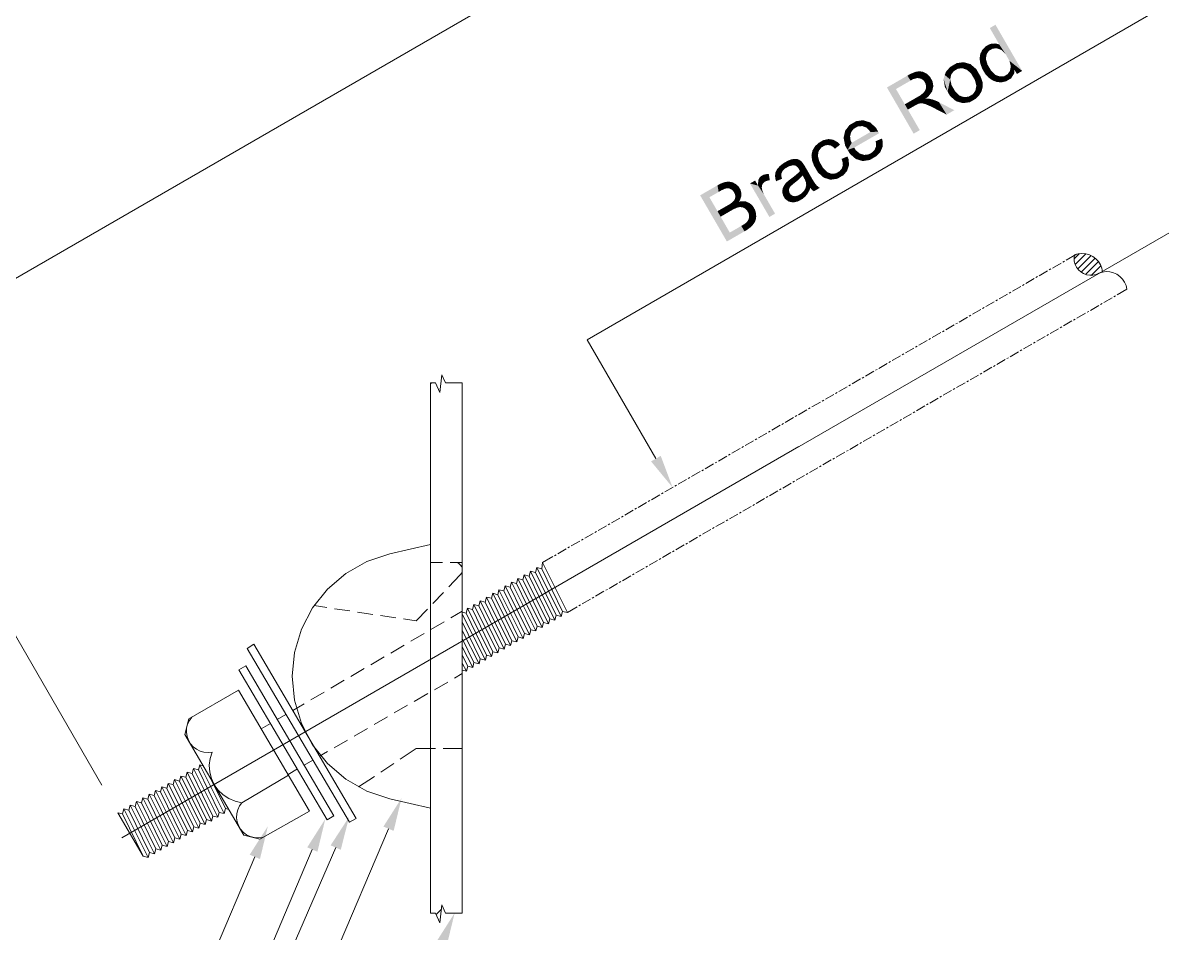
# Model space of a CAD drawing. Header units: millimetres. Extents: x 2 to 579, y 1 to 405.
# Drawn here: x 187.58 to 206.02, y 108.82 to 123.56 of the extents above; entities that cross this region are included whole.
import ezdxf

# ---------------------------------------------------------------- set-up
doc = ezdxf.new("R2010")
doc.units = ezdxf.units.MM
doc.linetypes.add('XKITLINE00', pattern=[0])
doc.layers.add('LinkedObject', color=7, linetype='Continuous', lineweight=0)

# ---------------------------------------------------------------- blocks, each defined once
blk = doc.blocks.new('*A4')
at = {"layer": 'LinkedObject'}
for color, points in [(7, [(203.323, 123.532), (203.386, 123.21), (203.231, 123.479)]), (7, [(203.323, 123.532), (203.488, 123.054), (203.386, 123.21)]), (7, [(203.488, 123.054), (203.323, 123.532), (203.755, 122.784)]), (7, [(203.218, 123.213), (203.278, 123.146), (203.194, 123.199)]), (7, [(203.268, 123.228), (203.278, 123.146), (203.218, 123.213)]), (7, [(203.293, 123.228), (203.278, 123.146), (203.268, 123.228)]), (7, [(203.293, 123.228), (203.346, 123.15), (203.278, 123.146)]), (7, [(203.318, 123.229), (203.346, 123.15), (203.293, 123.228)]), (7, [(203.365, 123.22), (203.346, 123.15), (203.318, 123.229)]), (7, [(203.386, 123.21), (203.346, 123.15), (203.365, 123.22)]), (7, [(203.346, 123.15), (203.386, 123.21), (203.383, 123.137)]), (7, [(203.383, 123.137), (203.386, 123.21), (203.419, 123.123)]), (7, [(203.386, 123.21), (203.488, 123.054), (203.419, 123.123)]), (7, [(203.077, 123.061), (203.174, 123.019), (203.066, 122.987)]), (7, [(203.18, 123.055), (203.077, 123.061), (203.094, 123.094)]), (7, [(203.174, 123.019), (203.077, 123.061), (203.18, 123.055)]), (7, [(203.11, 123.127), (203.216, 123.11), (203.094, 123.094)]), (7, [(203.094, 123.094), (203.216, 123.11), (203.18, 123.055)]), (7, [(203.161, 123.18), (203.216, 123.11), (203.11, 123.127)]), (7, [(203.194, 123.199), (203.216, 123.11), (203.161, 123.18)]), (7, [(203.194, 123.199), (203.278, 123.146), (203.247, 123.128)]), (7, [(203.216, 123.11), (203.194, 123.199), (203.247, 123.128)]), (7, [(203.488, 123.054), (203.755, 122.784), (203.52, 122.998)]), (7, [(202.638, 122.877), (202.502, 122.719), (202.588, 122.848)]), (7, [(202.648, 122.781), (202.502, 122.719), (202.638, 122.877)]), (7, [(202.588, 122.848), (202.502, 122.719), (202.52, 122.769)]), (7, [(202.806, 122.926), (202.638, 122.877), (202.694, 122.91)]), (7, [(202.863, 122.91), (202.638, 122.877), (202.806, 122.926)]), (7, [(202.788, 122.828), (202.638, 122.877), (202.863, 122.91)]), (7, [(202.638, 122.877), (202.716, 122.821), (202.682, 122.801)]), (7, [(202.716, 122.821), (202.638, 122.877), (202.788, 122.828)]), (7, [(202.648, 122.781), (202.638, 122.877), (202.682, 122.801)]), (7, [(202.788, 122.828), (202.863, 122.91), (202.825, 122.815)]), (7, [(202.863, 122.91), (202.863, 122.802), (202.825, 122.815)]), (7, [(203.013, 122.813), (202.863, 122.91), (202.919, 122.894)]), (7, [(203.05, 122.748), (202.863, 122.91), (203.013, 122.813)]), (7, [(202.93, 122.739), (202.863, 122.91), (203.05, 122.748)]), (7, [(202.863, 122.802), (202.863, 122.91), (202.93, 122.739)]), (7, [(203.066, 122.987), (203.174, 123.019), (203.071, 122.946)]), (7, [(203.071, 122.946), (203.174, 123.019), (203.167, 122.982)]), (7, [(203.167, 122.982), (203.129, 122.783), (203.071, 122.946)]), (7, [(203.071, 122.946), (203.129, 122.783), (203.077, 122.905)]), (7, [(203.077, 122.905), (203.129, 122.783), (203.106, 122.824)]), (7, [(203.192, 122.891), (203.129, 122.783), (203.167, 122.982)]), (7, [(203.129, 122.783), (203.192, 122.891), (203.224, 122.837)]), (7, [(203.254, 122.785), (203.129, 122.783), (203.224, 122.837)]), (7, [(203.52, 122.998), (203.755, 122.784), (203.549, 122.948)]), (7, [(203.549, 122.948), (203.755, 122.784), (203.571, 122.861)]), (7, [(203.571, 122.861), (203.63, 122.803), (203.564, 122.824)]), (7, [(203.571, 122.861), (203.755, 122.784), (203.63, 122.803)]), (7, [(201.949, 122.628), (201.566, 122.516), (201.897, 122.708)]), (7, [(202.06, 122.775), (201.897, 122.708), (202.029, 122.77)]), (7, [(202.061, 122.67), (201.897, 122.708), (202.06, 122.775)]), (7, [(202.029, 122.77), (201.897, 122.708), (201.947, 122.737)]), (7, [(201.897, 122.708), (201.99, 122.652), (201.949, 122.628)]), (7, [(201.99, 122.652), (201.897, 122.708), (202.061, 122.67)]), (7, [(202.092, 122.78), (202.09, 122.664), (202.06, 122.775)]), (7, [(202.06, 122.775), (202.09, 122.664), (202.061, 122.67)]), (7, [(202.09, 122.664), (202.092, 122.78), (202.119, 122.658)]), (7, [(202.185, 122.752), (202.092, 122.78), (202.154, 122.769)]), (7, [(202.119, 122.658), (202.092, 122.78), (202.185, 122.752)]), (7, [(202.185, 122.752), (202.164, 122.625), (202.119, 122.658)]), (7, [(202.215, 122.736), (202.164, 122.625), (202.185, 122.752)]), (7, [(202.263, 122.688), (202.164, 122.625), (202.215, 122.736)]), (7, [(202.281, 122.657), (202.164, 122.625), (202.263, 122.688)]), (7, [(202.164, 122.625), (202.281, 122.657), (202.179, 122.599)]), (7, [(202.281, 122.657), (202.189, 122.581), (202.179, 122.599)]), (7, [(202.189, 122.581), (202.281, 122.657), (202.199, 122.541)]), (7, [(202.199, 122.541), (202.281, 122.657), (202.307, 122.493)]), (7, [(202.317, 122.536), (202.281, 122.657), (202.304, 122.617)]), (7, [(202.307, 122.493), (202.281, 122.657), (202.317, 122.536)]), (7, [(202.502, 122.719), (202.548, 122.448), (202.482, 122.658)]), (7, [(202.482, 122.658), (202.548, 122.448), (202.504, 122.523)]), (7, [(202.605, 122.723), (202.502, 122.719), (202.648, 122.781)]), (7, [(202.502, 122.719), (202.605, 122.723), (202.598, 122.684)]), (7, [(202.59, 122.645), (202.548, 122.448), (202.502, 122.719)]), (7, [(202.59, 122.645), (202.502, 122.719), (202.598, 122.684)]), (7, [(202.93, 122.739), (203.05, 122.748), (202.959, 122.689)]), (7, [(203.05, 122.748), (202.99, 122.636), (202.959, 122.689)]), (7, [(202.99, 122.636), (203.05, 122.748), (203.013, 122.544)]), (7, [(203.013, 122.544), (203.05, 122.748), (203.114, 122.566)]), (7, [(203.113, 122.605), (203.05, 122.748), (203.081, 122.696)]), (7, [(203.114, 122.566), (203.05, 122.748), (203.113, 122.605)]), (7, [(203.129, 122.783), (203.254, 122.785), (203.153, 122.741)]), (7, [(203.153, 122.741), (203.254, 122.785), (203.211, 122.676)]), (7, [(203.211, 122.676), (203.254, 122.785), (203.244, 122.653)]), (7, [(203.244, 122.653), (203.254, 122.785), (203.32, 122.72)]), (7, [(203.32, 122.72), (203.348, 122.604), (203.244, 122.653)]), (7, [(203.244, 122.653), (203.348, 122.604), (203.278, 122.63)]), (7, [(203.357, 122.707), (203.348, 122.604), (203.32, 122.72)]), (7, [(203.348, 122.604), (203.357, 122.707), (203.386, 122.602)]), (7, [(203.386, 122.602), (203.357, 122.707), (203.394, 122.694)]), (7, [(203.394, 122.694), (203.526, 122.635), (203.386, 122.602)]), (7, [(203.461, 122.698), (203.526, 122.635), (203.394, 122.694)]), (7, [(203.526, 122.635), (203.461, 122.698), (203.491, 122.716)]), (7, [(203.521, 122.733), (203.526, 122.635), (203.491, 122.716)]), (7, [(203.521, 122.733), (203.63, 122.803), (203.526, 122.635)]), (7, [(203.558, 122.787), (203.63, 122.803), (203.521, 122.733)]), (7, [(203.526, 122.635), (203.63, 122.803), (203.576, 122.664)]), (7, [(203.63, 122.803), (203.558, 122.787), (203.564, 122.824)]), (7, [(203.576, 122.664), (203.63, 122.803), (203.628, 122.748)]), (7, [(203.63, 122.803), (203.755, 122.784), (203.67, 122.735)]), (7, [(201.712, 122.491), (201.566, 122.516), (201.949, 122.628)]), (7, [(201.855, 122.244), (201.998, 121.768), (201.566, 122.516)]), (7, [(201.566, 122.516), (201.712, 122.491), (201.855, 122.244)]), (7, [(202.166, 122.442), (202.307, 122.493), (202.151, 122.424)]), (7, [(202.297, 122.451), (202.151, 122.424), (202.307, 122.493)]), (7, [(202.181, 122.46), (202.307, 122.493), (202.166, 122.442)]), (7, [(202.307, 122.493), (202.181, 122.46), (202.197, 122.499)]), (7, [(202.198, 122.52), (202.307, 122.493), (202.197, 122.499)]), (7, [(202.199, 122.541), (202.307, 122.493), (202.198, 122.52)]), (7, [(202.612, 122.554), (202.548, 122.448), (202.59, 122.645)]), (7, [(202.548, 122.448), (202.612, 122.554), (202.642, 122.502)]), (7, [(202.672, 122.45), (202.548, 122.448), (202.642, 122.502)]), (7, [(203.005, 122.504), (203.097, 122.454), (202.997, 122.465)]), (7, [(203.114, 122.566), (203.005, 122.504), (203.013, 122.544)]), (7, [(203.116, 122.527), (203.005, 122.504), (203.114, 122.566)]), (7, [(203.097, 122.454), (203.005, 122.504), (203.116, 122.527)]), (7, [(203.386, 122.602), (203.526, 122.635), (203.423, 122.6)]), (7, [(203.423, 122.6), (203.526, 122.635), (203.493, 122.616)]), (7, [(202.02, 122.224), (201.855, 122.244), (202.068, 122.366)]), (7, [(202.02, 122.224), (202.068, 122.366), (202.039, 122.235)]), (7, [(202.039, 122.235), (202.068, 122.366), (202.067, 122.249)]), (7, [(202.067, 122.249), (202.068, 122.366), (202.077, 122.252)]), (7, [(202.118, 122.259), (202.068, 122.366), (202.102, 122.386)]), (7, [(202.077, 122.252), (202.068, 122.366), (202.09, 122.256)]), (7, [(202.09, 122.256), (202.068, 122.366), (202.118, 122.259)]), (7, [(202.151, 122.424), (202.188, 122.332), (202.102, 122.386)]), (7, [(202.118, 122.259), (202.102, 122.386), (202.133, 122.258)]), (7, [(202.102, 122.386), (202.188, 122.332), (202.133, 122.258)]), (7, [(202.133, 122.258), (202.188, 122.332), (202.148, 122.257)]), (7, [(202.188, 122.332), (202.188, 122.247), (202.148, 122.257)]), (7, [(202.238, 122.371), (202.151, 122.424), (202.297, 122.451)]), (7, [(202.188, 122.332), (202.151, 122.424), (202.238, 122.371)]), (7, [(202.213, 122.334), (202.188, 122.247), (202.188, 122.332)]), (7, [(202.188, 122.247), (202.213, 122.334), (202.212, 122.237)]), (7, [(202.212, 122.237), (202.213, 122.334), (202.237, 122.227)]), (7, [(202.269, 122.329), (202.213, 122.334), (202.254, 122.333)]), (7, [(202.237, 122.227), (202.213, 122.334), (202.269, 122.329)]), (7, [(202.269, 122.329), (202.302, 122.197), (202.237, 122.227)]), (7, [(202.302, 122.322), (202.302, 122.197), (202.269, 122.329)]), (7, [(202.372, 122.296), (202.302, 122.197), (202.302, 122.322)]), (7, [(202.302, 122.197), (202.372, 122.296), (202.343, 122.175)]), (7, [(202.343, 122.175), (202.372, 122.296), (202.409, 122.277)]), (7, [(202.672, 122.45), (202.739, 122.278), (202.548, 122.448)]), (7, [(202.548, 122.448), (202.739, 122.278), (202.587, 122.379)]), (7, [(202.587, 122.379), (202.739, 122.278), (202.683, 122.294)]), (7, [(202.74, 122.385), (202.739, 122.278), (202.672, 122.45)]), (7, [(202.739, 122.278), (202.74, 122.385), (202.777, 122.372)]), (7, [(202.815, 122.36), (202.739, 122.278), (202.777, 122.372)]), (7, [(202.815, 122.36), (202.965, 122.311), (202.739, 122.278)]), (7, [(202.739, 122.278), (202.965, 122.311), (202.795, 122.262)]), (7, [(202.795, 122.262), (202.965, 122.311), (202.908, 122.278)]), (7, [(202.887, 122.367), (202.965, 122.311), (202.815, 122.36)]), (7, [(202.965, 122.311), (202.887, 122.367), (202.921, 122.387)]), (7, [(202.956, 122.406), (202.965, 122.311), (202.921, 122.387)]), (7, [(203.077, 122.42), (202.956, 122.406), (202.997, 122.465)]), (7, [(203.056, 122.386), (202.956, 122.406), (203.077, 122.42)]), (7, [(203.001, 122.332), (202.956, 122.406), (203.056, 122.386)]), (7, [(202.965, 122.311), (202.956, 122.406), (203.001, 122.332)]), (7, [(202.997, 122.465), (203.097, 122.454), (203.077, 122.42)]), (7, [(201.855, 122.244), (201.905, 122.158), (201.998, 121.768)]), (7, [(201.905, 122.158), (201.855, 122.244), (202.02, 122.224)]), (7, [(201.998, 121.768), (201.905, 122.158), (202.097, 121.825)]), (7, [(202.343, 122.175), (202.409, 122.277), (202.532, 122.077)]), (7, [(202.532, 122.077), (202.409, 122.277), (202.656, 122.148)]), (7, [(201.016, 121.94), (200.877, 121.759), (200.96, 121.908)]), (7, [(201.028, 121.846), (200.877, 121.759), (201.016, 121.94)]), (7, [(201.18, 121.986), (201.016, 121.94), (201.07, 121.971)]), (7, [(201.236, 121.968), (201.016, 121.94), (201.18, 121.986)]), (7, [(201.167, 121.891), (201.016, 121.94), (201.236, 121.968)]), (7, [(201.016, 121.94), (201.095, 121.885), (201.06, 121.865)]), (7, [(201.095, 121.885), (201.016, 121.94), (201.167, 121.891)]), (7, [(201.028, 121.846), (201.016, 121.94), (201.06, 121.865)]), (7, [(201.167, 121.891), (201.236, 121.968), (201.204, 121.877)]), (7, [(201.236, 121.968), (201.229, 121.869), (201.204, 121.877)]), (7, [(201.229, 121.869), (201.236, 121.968), (201.275, 121.827)]), (7, [(201.386, 121.867), (201.236, 121.968), (201.292, 121.951)]), (7, [(201.275, 121.827), (201.236, 121.968), (201.386, 121.867)]), (7, [(200.877, 121.759), (200.89, 121.574), (200.864, 121.701)]), (7, [(200.96, 121.908), (200.877, 121.759), (200.89, 121.817)]), (7, [(200.988, 121.795), (200.877, 121.759), (201.028, 121.846)]), (7, [(200.978, 121.761), (200.877, 121.759), (200.988, 121.795)]), (7, [(200.877, 121.759), (200.978, 121.761), (200.969, 121.727)]), (7, [(200.969, 121.727), (200.89, 121.574), (200.877, 121.759)]), (7, [(201.427, 121.796), (200.929, 121.506), (201.425, 121.8)]), (7, [(200.996, 121.62), (201.425, 121.8), (200.929, 121.506)]), (7, [(201.434, 121.784), (200.929, 121.506), (201.427, 121.796)]), (7, [(201.439, 121.775), (200.929, 121.506), (201.434, 121.784)]), (7, [(201.035, 121.542), (200.929, 121.506), (201.439, 121.775)]), (7, [(201.298, 121.795), (201.425, 121.8), (200.996, 121.62)]), (7, [(201.275, 121.827), (201.386, 121.867), (201.298, 121.795)]), (7, [(201.425, 121.8), (201.298, 121.795), (201.386, 121.867)]), (7, [(200.4, 121.562), (200.503, 121.543), (200.38, 121.529)]), (7, [(200.455, 121.616), (200.503, 121.543), (200.4, 121.562)]), (7, [(200.49, 121.636), (200.503, 121.543), (200.455, 121.616)]), (7, [(200.619, 121.681), (200.49, 121.636), (200.534, 121.662)]), (7, [(200.66, 121.675), (200.49, 121.636), (200.619, 121.681)]), (7, [(200.608, 121.585), (200.49, 121.636), (200.66, 121.675)]), (7, [(200.49, 121.636), (200.561, 121.576), (200.538, 121.563)]), (7, [(200.561, 121.576), (200.49, 121.636), (200.608, 121.585)]), (7, [(200.503, 121.543), (200.49, 121.636), (200.538, 121.563)]), (7, [(200.608, 121.585), (200.66, 121.675), (200.632, 121.58)]), (7, [(200.66, 121.675), (200.656, 121.576), (200.632, 121.58)]), (7, [(200.656, 121.576), (200.66, 121.675), (200.702, 121.548)]), (7, [(200.774, 121.626), (200.66, 121.675), (200.701, 121.668)]), (7, [(200.806, 121.589), (200.66, 121.675), (200.774, 121.626)]), (7, [(200.702, 121.548), (200.66, 121.675), (200.806, 121.589)]), (7, [(200.702, 121.548), (200.806, 121.589), (200.724, 121.524)]), (7, [(200.978, 121.657), (200.89, 121.574), (200.969, 121.727)]), (7, [(200.89, 121.574), (200.978, 121.657), (200.996, 121.62)]), (7, [(200.996, 121.62), (200.929, 121.506), (200.89, 121.574)]), (7, [(201.375, 121.529), (201.494, 121.553), (201.365, 121.505)]), (7, [(201.477, 121.512), (201.365, 121.505), (201.494, 121.553)]), (7, [(201.386, 121.552), (201.494, 121.553), (201.375, 121.529)]), (7, [(201.485, 121.689), (201.389, 121.611), (201.383, 121.646)]), (7, [(201.386, 121.552), (201.485, 121.689), (201.494, 121.553)]), (7, [(201.389, 121.611), (201.485, 121.689), (201.386, 121.552)]), (7, [(201.494, 121.553), (201.485, 121.689), (201.498, 121.641)]), (7, [(200.36, 121.495), (200.454, 121.448), (200.344, 121.42)]), (7, [(200.344, 121.42), (200.454, 121.448), (200.349, 121.379)]), (7, [(200.349, 121.379), (200.454, 121.448), (200.447, 121.411)]), (7, [(200.447, 121.411), (200.409, 121.209), (200.349, 121.379)]), (7, [(200.349, 121.379), (200.409, 121.209), (200.353, 121.338)]), (7, [(200.461, 121.485), (200.36, 121.495), (200.38, 121.529)]), (7, [(200.454, 121.448), (200.36, 121.495), (200.461, 121.485)]), (7, [(200.38, 121.529), (200.503, 121.543), (200.461, 121.485)]), (7, [(200.47, 121.319), (200.409, 121.209), (200.447, 121.411)]), (7, [(200.927, 121.399), (200.845, 121.321), (200.83, 121.359)]), (7, [(200.845, 121.321), (200.927, 121.399), (200.852, 121.257)]), (7, [(200.852, 121.257), (200.927, 121.399), (200.936, 121.209)]), (7, [(200.951, 121.253), (200.927, 121.399), (200.947, 121.348)]), (7, [(200.936, 121.209), (200.927, 121.399), (200.951, 121.253)]), (7, [(201.063, 121.499), (200.929, 121.506), (201.035, 121.542)]), (7, [(200.929, 121.506), (201.118, 121.341), (200.967, 121.44)]), (7, [(201.063, 121.499), (201.118, 121.341), (200.929, 121.506)]), (7, [(200.967, 121.44), (201.118, 121.341), (201.062, 121.358)]), (7, [(201.128, 121.445), (201.118, 121.341), (201.063, 121.499)]), (7, [(201.118, 121.341), (201.128, 121.445), (201.173, 121.324)]), (7, [(201.164, 121.434), (201.173, 121.324), (201.128, 121.445)]), (7, [(201.2, 121.424), (201.173, 121.324), (201.164, 121.434)]), (7, [(201.2, 121.424), (201.348, 121.377), (201.173, 121.324)]), (7, [(201.173, 121.324), (201.348, 121.377), (201.289, 121.342)]), (7, [(201.271, 121.433), (201.348, 121.377), (201.2, 121.424)]), (7, [(201.305, 121.452), (201.348, 121.377), (201.271, 121.433)]), (7, [(201.33, 121.467), (201.348, 121.377), (201.305, 121.452)]), (7, [(201.33, 121.467), (201.477, 121.512), (201.348, 121.377)]), (7, [(201.365, 121.505), (201.477, 121.512), (201.33, 121.467)]), (7, [(201.348, 121.377), (201.477, 121.512), (201.395, 121.404)]), (7, [(201.395, 121.404), (201.477, 121.512), (201.46, 121.472)]), (7, [(199.787, 121.191), (199.877, 121.165), (199.762, 121.141)]), (7, [(199.808, 121.216), (199.877, 121.165), (199.787, 121.191)]), (7, [(199.885, 121.286), (199.808, 121.216), (199.829, 121.241)]), (7, [(199.918, 121.204), (199.808, 121.216), (199.885, 121.286)]), (7, [(199.877, 121.165), (199.808, 121.216), (199.918, 121.204)]), (7, [(199.92, 121.306), (199.985, 121.242), (199.885, 121.286)]), (7, [(199.918, 121.204), (199.885, 121.286), (199.95, 121.222)]), (7, [(199.95, 121.222), (199.885, 121.286), (199.985, 121.242)]), (7, [(200.042, 121.355), (199.92, 121.306), (200.016, 121.351)]), (7, [(200.046, 121.257), (199.92, 121.306), (200.042, 121.355)]), (7, [(200.016, 121.351), (199.92, 121.306), (199.954, 121.327)]), (7, [(199.985, 121.242), (199.92, 121.306), (200.046, 121.257)]), (7, [(200.112, 121.358), (200.042, 121.355), (200.068, 121.36)]), (7, [(200.129, 121.351), (200.042, 121.355), (200.112, 121.358)]), (7, [(200.046, 121.257), (200.042, 121.355), (200.073, 121.252)]), (7, [(200.073, 121.252), (200.042, 121.355), (200.092, 121.248)]), (7, [(200.042, 121.355), (200.128, 121.216), (200.092, 121.248)]), (7, [(200.129, 121.351), (200.128, 121.216), (200.042, 121.355)]), (7, [(200.147, 121.345), (200.128, 121.216), (200.129, 121.351)]), (7, [(200.179, 121.322), (200.128, 121.216), (200.147, 121.345)]), (7, [(200.194, 121.305), (200.128, 121.216), (200.179, 121.322)]), (7, [(200.128, 121.216), (200.194, 121.305), (200.203, 121.295)]), (7, [(200.128, 121.216), (200.203, 121.295), (200.144, 121.188)]), (7, [(200.144, 121.188), (200.203, 121.295), (200.146, 121.185)]), (7, [(200.146, 121.185), (200.203, 121.295), (200.152, 121.173)]), (7, [(200.152, 121.173), (200.203, 121.295), (200.158, 121.164)]), (7, [(200.158, 121.164), (200.203, 121.295), (200.2, 121.092)]), (7, [(200.23, 121.254), (200.2, 121.092), (200.203, 121.295)]), (7, [(200.248, 121.223), (200.2, 121.092), (200.23, 121.254)]), (7, [(200.248, 121.223), (200.219, 121.058), (200.2, 121.092)]), (7, [(200.318, 121.101), (200.219, 121.058), (200.248, 121.223)]), (7, [(200.353, 121.338), (200.409, 121.209), (200.383, 121.253)]), (7, [(200.409, 121.209), (200.47, 121.319), (200.501, 121.266)]), (7, [(200.533, 121.211), (200.409, 121.209), (200.501, 121.266)]), (7, [(200.533, 121.211), (200.597, 121.039), (200.409, 121.209)]), (7, [(200.409, 121.209), (200.597, 121.039), (200.448, 121.141)]), (7, [(200.6, 121.144), (200.597, 121.039), (200.533, 121.211)]), (7, [(200.799, 121.16), (200.936, 121.209), (200.817, 121.07)]), (7, [(200.835, 121.203), (200.936, 121.209), (200.799, 121.16)]), (7, [(200.817, 121.07), (200.936, 121.209), (200.862, 121.095)]), (7, [(200.936, 121.209), (200.835, 121.203), (200.843, 121.23)]), (7, [(200.852, 121.257), (200.936, 121.209), (200.843, 121.23)]), (7, [(200.862, 121.095), (200.936, 121.209), (200.921, 121.165)]), (7, [(199.48, 120.926), (199.349, 120.961), (199.432, 121.009)]), (7, [(199.486, 121.019), (199.48, 120.926), (199.479, 120.964)]), (7, [(199.494, 121.036), (199.48, 120.926), (199.486, 121.019)]), (7, [(199.578, 120.982), (199.48, 120.926), (199.494, 121.036)]), (7, [(199.502, 121.053), (199.592, 120.991), (199.494, 121.036)]), (7, [(199.494, 121.036), (199.592, 120.991), (199.578, 120.982)]), (7, [(199.526, 121.079), (199.592, 120.991), (199.502, 121.053)]), (7, [(199.542, 121.088), (199.592, 120.991), (199.526, 121.079)]), (7, [(199.621, 121.114), (199.542, 121.088), (199.566, 121.102)]), (7, [(199.653, 121.113), (199.542, 121.088), (199.621, 121.114)]), (7, [(199.648, 121.01), (199.542, 121.088), (199.653, 121.113)]), (7, [(199.542, 121.088), (199.609, 121), (199.592, 120.991)]), (7, [(199.609, 121), (199.542, 121.088), (199.648, 121.01)]), (7, [(199.648, 121.01), (199.653, 121.113), (199.671, 121.01)]), (7, [(199.758, 121.115), (199.772, 120.998), (199.754, 121.089)]), (7, [(199.754, 121.089), (199.772, 120.998), (199.761, 121.031)]), (7, [(199.868, 121.145), (199.758, 121.115), (199.877, 121.165)]), (7, [(199.762, 121.141), (199.877, 121.165), (199.758, 121.115)]), (7, [(199.859, 121.124), (199.758, 121.115), (199.868, 121.145)]), (7, [(199.859, 121.124), (199.772, 120.998), (199.758, 121.115)]), (7, [(199.859, 121.071), (199.772, 120.998), (199.859, 121.124)]), (7, [(199.772, 120.998), (199.859, 121.071), (199.868, 121.038)]), (7, [(199.987, 121.018), (200.044, 120.95), (199.95, 120.988)]), (7, [(200.012, 121.037), (200.07, 120.971), (199.987, 121.018)]), (7, [(199.987, 121.018), (200.07, 120.971), (200.044, 120.95)]), (7, [(200.064, 121.076), (200.116, 121.007), (200.012, 121.037)]), (7, [(200.012, 121.037), (200.116, 121.007), (200.07, 120.971)]), (7, [(200.137, 121.139), (200.2, 121.092), (200.064, 121.076)]), (7, [(200.064, 121.076), (200.2, 121.092), (200.116, 121.007)]), (7, [(200.116, 121.007), (200.2, 121.092), (200.181, 121.067)]), (7, [(200.158, 121.164), (200.2, 121.092), (200.137, 121.139)]), (7, [(200.318, 121.101), (200.236, 121.028), (200.219, 121.058)]), (7, [(200.236, 121.028), (200.318, 121.101), (200.255, 120.977)]), (7, [(200.247, 120.883), (200.355, 121.037), (200.405, 120.957)]), (7, [(200.259, 120.932), (200.355, 121.037), (200.247, 120.883)]), (7, [(200.255, 120.977), (200.318, 121.101), (200.355, 121.037)]), (7, [(200.355, 121.037), (200.257, 120.958), (200.255, 120.977)]), (7, [(200.257, 120.958), (200.355, 121.037), (200.259, 120.932)]), (7, [(200.448, 121.141), (200.597, 121.039), (200.542, 121.056)]), (7, [(200.597, 121.039), (200.6, 121.144), (200.635, 121.131)]), (7, [(200.67, 121.118), (200.597, 121.039), (200.635, 121.131)]), (7, [(200.67, 121.118), (200.817, 121.07), (200.597, 121.039)]), (7, [(200.597, 121.039), (200.817, 121.07), (200.651, 121.022)]), (7, [(200.651, 121.022), (200.817, 121.07), (200.762, 121.038)]), (7, [(200.739, 121.125), (200.817, 121.07), (200.67, 121.118)]), (7, [(200.817, 121.07), (200.739, 121.125), (200.772, 121.145)]), (7, [(200.799, 121.16), (200.817, 121.07), (200.772, 121.145)]), (7, [(198.842, 120.824), (198.542, 120.769), (198.823, 120.931)]), (7, [(198.692, 120.738), (198.542, 120.769), (198.842, 120.824)]), (7, [(198.866, 120.956), (198.942, 120.875), (198.823, 120.931)]), (7, [(198.823, 120.931), (198.942, 120.875), (198.882, 120.848)]), (7, [(198.842, 120.824), (198.823, 120.931), (198.882, 120.848)]), (7, [(198.941, 120.984), (198.942, 120.875), (198.866, 120.956)]), (7, [(198.982, 120.884), (198.941, 120.984), (198.974, 120.988)]), (7, [(198.942, 120.875), (198.941, 120.984), (198.962, 120.88)]), (7, [(198.962, 120.88), (198.941, 120.984), (198.982, 120.884)]), (7, [(199.006, 120.992), (199.018, 120.879), (198.974, 120.988)]), (7, [(198.974, 120.988), (199.018, 120.879), (198.982, 120.884)]), (7, [(199.067, 120.98), (199.018, 120.879), (199.006, 120.992)]), (7, [(199.095, 120.965), (199.018, 120.879), (199.067, 120.98)]), (7, [(199.018, 120.879), (199.095, 120.965), (199.035, 120.87)]), (7, [(199.095, 120.965), (199.053, 120.861), (199.035, 120.87)]), (7, [(199.053, 120.861), (199.095, 120.965), (199.08, 120.834)]), (7, [(199.08, 120.834), (199.095, 120.965), (199.182, 120.883)]), (7, [(199.182, 120.883), (199.091, 120.815), (199.08, 120.834)]), (7, [(199.091, 120.815), (199.182, 120.883), (199.103, 120.796)]), (7, [(199.167, 120.909), (199.095, 120.965), (199.124, 120.95)]), (7, [(199.182, 120.883), (199.095, 120.965), (199.167, 120.909)]), (7, [(199.103, 120.796), (199.182, 120.883), (199.112, 120.757)]), (7, [(199.112, 120.757), (199.182, 120.883), (199.208, 120.778)]), (7, [(199.209, 120.806), (199.182, 120.883), (199.196, 120.859)]), (7, [(199.208, 120.778), (199.182, 120.883), (199.209, 120.806)]), (7, [(199.349, 120.961), (199.48, 120.926), (199.663, 120.419)]), (7, [(199.556, 120.957), (199.48, 120.926), (199.578, 120.982)]), (7, [(199.549, 120.941), (199.48, 120.926), (199.556, 120.957)]), (7, [(199.542, 120.925), (199.48, 120.926), (199.549, 120.941)]), (7, [(199.574, 120.785), (199.755, 120.472), (199.48, 120.926)]), (7, [(199.574, 120.785), (199.48, 120.926), (199.551, 120.843)]), (7, [(199.551, 120.843), (199.48, 120.926), (199.544, 120.871)]), (7, [(199.544, 120.871), (199.48, 120.926), (199.54, 120.89)]), (7, [(199.54, 120.89), (199.48, 120.926), (199.542, 120.925)]), (7, [(199.663, 120.419), (199.48, 120.926), (199.755, 120.472)]), (7, [(199.881, 120.89), (199.981, 120.855), (199.873, 120.85)]), (7, [(199.873, 120.828), (199.981, 120.855), (199.981, 120.842)]), (7, [(199.873, 120.85), (199.981, 120.855), (199.873, 120.828)]), (7, [(199.981, 120.842), (199.897, 120.745), (199.873, 120.828)]), (7, [(199.873, 120.828), (199.897, 120.745), (199.874, 120.806)]), (7, [(199.982, 120.869), (199.881, 120.89), (199.89, 120.908)]), (7, [(199.981, 120.855), (199.881, 120.89), (199.982, 120.869)]), (7, [(199.899, 120.927), (199.992, 120.894), (199.89, 120.908)]), (7, [(199.89, 120.908), (199.992, 120.894), (199.982, 120.869)]), (7, [(199.987, 120.816), (199.897, 120.745), (199.981, 120.842)]), (7, [(199.897, 120.745), (199.987, 120.816), (199.994, 120.804)]), (7, [(199.923, 120.961), (199.992, 120.894), (199.899, 120.927)]), (7, [(199.939, 120.977), (199.992, 120.894), (199.923, 120.961)]), (7, [(199.95, 120.988), (200.009, 120.918), (199.939, 120.977)]), (7, [(199.992, 120.894), (199.939, 120.977), (200, 120.906)]), (7, [(200, 120.906), (199.939, 120.977), (200.009, 120.918)]), (7, [(199.95, 120.988), (200.044, 120.95), (200.009, 120.918)]), (7, [(200.263, 120.773), (200.179, 120.797), (200.219, 120.835)]), (7, [(200.326, 120.891), (200.219, 120.835), (200.233, 120.859)]), (7, [(200.313, 120.854), (200.219, 120.835), (200.326, 120.891)]), (7, [(200.281, 120.795), (200.219, 120.835), (200.313, 120.854)]), (7, [(200.263, 120.773), (200.219, 120.835), (200.281, 120.795)]), (7, [(200.405, 120.957), (200.326, 120.891), (200.233, 120.859)]), (7, [(200.247, 120.883), (200.405, 120.957), (200.233, 120.859)]), (7, [(200.326, 120.891), (200.405, 120.957), (200.339, 120.873)]), (7, [(200.339, 120.873), (200.405, 120.957), (200.418, 120.942)]), (7, [(200.418, 120.942), (200.368, 120.845), (200.339, 120.873)]), (7, [(200.431, 120.927), (200.368, 120.845), (200.418, 120.942)]), (7, [(200.431, 120.927), (200.383, 120.835), (200.368, 120.845)]), (7, [(200.461, 120.901), (200.383, 120.835), (200.431, 120.927)]), (7, [(200.383, 120.835), (200.461, 120.901), (200.479, 120.89)]), (7, [(198.542, 120.769), (198.874, 120.423), (198.975, 120.021)]), (7, [(198.823, 120.512), (198.874, 120.423), (198.542, 120.769)]), (7, [(198.542, 120.769), (198.692, 120.738), (198.823, 120.512)]), (7, [(199.083, 120.544), (198.985, 120.605), (199.018, 120.624)]), (7, [(199.018, 120.624), (199.169, 120.664), (199.083, 120.544)]), (7, [(199.062, 120.656), (199.169, 120.664), (199.018, 120.624)]), (7, [(199.074, 120.669), (199.188, 120.692), (199.062, 120.656)]), (7, [(199.169, 120.664), (199.062, 120.656), (199.188, 120.692)]), (7, [(199.09, 120.685), (199.188, 120.692), (199.074, 120.669)]), (7, [(199.083, 120.544), (199.169, 120.664), (199.141, 120.57)]), (7, [(199.108, 120.72), (199.188, 120.692), (199.09, 120.685)]), (7, [(199.208, 120.778), (199.108, 120.72), (199.112, 120.757)]), (7, [(199.207, 120.749), (199.108, 120.72), (199.208, 120.778)]), (7, [(199.188, 120.692), (199.108, 120.72), (199.207, 120.749)]), (7, [(199.169, 120.664), (199.187, 120.579), (199.141, 120.57)]), (7, [(199.28, 120.67), (199.169, 120.664), (199.209, 120.674)]), (7, [(199.229, 120.575), (199.169, 120.664), (199.28, 120.67)]), (7, [(199.187, 120.579), (199.169, 120.664), (199.229, 120.575)]), (7, [(199.229, 120.575), (199.28, 120.67), (199.249, 120.566)]), (7, [(199.249, 120.566), (199.28, 120.67), (199.268, 120.556)]), (7, [(199.268, 120.556), (199.28, 120.67), (199.312, 120.656)]), (7, [(199.312, 120.656), (199.3, 120.526), (199.268, 120.556)]), (7, [(199.344, 120.643), (199.3, 120.526), (199.312, 120.656)]), (7, [(199.395, 120.597), (199.3, 120.526), (199.344, 120.643)]), (7, [(199.874, 120.806), (199.897, 120.745), (199.886, 120.765)]), (7, [(200.004, 120.786), (199.897, 120.745), (199.994, 120.804)]), (7, [(199.897, 120.745), (200.004, 120.786), (199.917, 120.711)]), (7, [(199.917, 120.711), (200.004, 120.786), (199.973, 120.669)]), (7, [(199.973, 120.669), (200.004, 120.786), (200.01, 120.661)]), (7, [(200.01, 120.661), (200.004, 120.786), (200.036, 120.763)]), (7, [(200.036, 120.763), (200.046, 120.653), (200.01, 120.661)]), (7, [(200.057, 120.759), (200.046, 120.653), (200.036, 120.763)]), (7, [(200.078, 120.755), (200.046, 120.653), (200.057, 120.759)]), (7, [(200.046, 120.653), (200.078, 120.755), (200.127, 120.671)]), (7, [(200.172, 120.697), (200.078, 120.755), (200.126, 120.766)]), (7, [(200.127, 120.671), (200.078, 120.755), (200.172, 120.697)]), (7, [(200.152, 120.781), (200.199, 120.712), (200.126, 120.766)]), (7, [(200.126, 120.766), (200.199, 120.712), (200.172, 120.697)]), (7, [(200.179, 120.797), (200.199, 120.712), (200.152, 120.781)]), (7, [(200.244, 120.75), (200.179, 120.797), (200.263, 120.773)]), (7, [(200.199, 120.712), (200.179, 120.797), (200.244, 120.75)]), (7, [(199.047, 120.524), (198.823, 120.512), (198.985, 120.605)]), (7, [(198.874, 120.423), (198.823, 120.512), (199.047, 120.524)]), (7, [(199.047, 120.524), (198.985, 120.605), (199.083, 120.544)]), (7, [(199.414, 120.564), (199.3, 120.526), (199.395, 120.597)]), (7, [(199.3, 120.526), (199.414, 120.564), (199.312, 120.505)]), (7, [(199.414, 120.564), (199.323, 120.487), (199.312, 120.505)]), (7, [(199.323, 120.487), (199.414, 120.564), (199.333, 120.452)]), (7, [(199.333, 120.452), (199.414, 120.564), (199.448, 120.454)]), (7, [(199.448, 120.454), (199.334, 120.416), (199.333, 120.452)]), (7, [(199.45, 120.425), (199.334, 120.416), (199.448, 120.454)]), (7, [(199.446, 120.482), (199.414, 120.564), (199.429, 120.538)]), (7, [(199.448, 120.454), (199.414, 120.564), (199.446, 120.482)]), (7, [(198.975, 120.021), (198.874, 120.423), (199.022, 120.166)]), (7, [(199.209, 120.274), (199.26, 120.186), (199.022, 120.166)]), (7, [(199.233, 120.288), (199.296, 120.206), (199.209, 120.274)]), (7, [(199.209, 120.274), (199.296, 120.206), (199.26, 120.186)]), (7, [(199.266, 120.309), (199.352, 120.247), (199.233, 120.288)]), (7, [(199.233, 120.288), (199.352, 120.247), (199.296, 120.206)]), (7, [(199.275, 120.317), (199.352, 120.247), (199.266, 120.309)]), (7, [(199.373, 120.268), (199.275, 120.317), (199.29, 120.33)]), (7, [(199.352, 120.247), (199.275, 120.317), (199.373, 120.268)]), (7, [(199.313, 120.356), (199.425, 120.33), (199.29, 120.33)]), (7, [(199.29, 120.33), (199.425, 120.33), (199.373, 120.268)]), (7, [(199.434, 120.352), (199.313, 120.356), (199.327, 120.384)]), (7, [(199.425, 120.33), (199.313, 120.356), (199.434, 120.352)]), (7, [(199.334, 120.416), (199.443, 120.374), (199.327, 120.384)]), (7, [(199.327, 120.384), (199.443, 120.374), (199.434, 120.352)]), (7, [(199.443, 120.374), (199.334, 120.416), (199.45, 120.425)]), (7, [(199.373, 120.268), (199.425, 120.33), (199.394, 120.288)]), (7, [(199.022, 120.166), (199.26, 120.186), (198.975, 120.021)]), (6, [(197.748, 116.459), (197.904, 116.549), (198.096, 116.037)]), (6, [(193.581, 110.474), (193.415, 110.544), (193.709, 111.006)]), (6, [(192.347, 110.136), (192.182, 110.207), (192.475, 110.668)]), (6, [(192.726, 110.168), (192.561, 110.24), (192.859, 110.699)]), (6, [(191.417, 110.018), (191.251, 110.089), (191.545, 110.55)]), (6, [(194.439, 108.61), (194.274, 108.681), (194.568, 109.143)])]:
    blk.add_hatch(color=color, dxfattribs=at).paths.add_polyline_path(points, flags=17)
at = {"layer": 'LinkedObject', "color": 6, "linetype": 'XKITLINE00', "lineweight": 0}
for p, q in [((184.951, 117.974), (226.344, 141.898)), ((196.713, 118.431), (205.872, 123.725)), ((194.454, 113.412), (209.275, 121.978)), ((188.857, 111.216), (184.501, 118.754)), ((197.826, 116.504), (196.713, 118.431)), ((193.498, 110.509), (189.342, 100.719)), ((192.644, 110.204), (189.73, 103.508)), ((192.264, 110.171), (190.686, 106.453)), ((191.334, 110.053), (190.431, 107.926))]:
    blk.add_line(p, q, dxfattribs=at)
at = {"layer": 'LinkedObject', "color": 9, "linetype": 'XKITLINE00', "lineweight": 0}
for p, q in [((204.411, 119.686), (204.438, 119.702)), ((204.465, 119.718), (204.634, 119.815)), ((204.032, 119.467), (204.167, 119.545)), ((204.194, 119.561), (204.221, 119.577)), ((204.248, 119.592), (204.384, 119.671)), ((203.816, 119.342), (203.951, 119.42)), ((203.978, 119.436), (204.005, 119.452)), ((203.383, 119.092), (203.518, 119.17)), ((203.545, 119.186), (203.572, 119.201)), ((203.599, 119.217), (203.734, 119.295)), ((203.761, 119.311), (203.788, 119.327)), ((205.292, 119.156), (205.451, 119.248)), ((203.166, 118.967), (203.301, 119.045)), ((203.328, 119.061), (203.356, 119.076)), ((204.859, 118.906), (204.994, 118.984)), ((205.021, 119), (205.048, 119.015)), ((205.075, 119.031), (205.211, 119.109)), ((205.238, 119.125), (205.265, 119.14)), ((202.733, 118.717), (202.869, 118.795)), ((202.896, 118.811), (202.923, 118.826)), ((202.95, 118.842), (203.085, 118.92)), ((203.112, 118.936), (203.139, 118.951)), ((204.642, 118.781), (204.778, 118.859)), ((204.805, 118.874), (204.832, 118.89)), ((202.517, 118.592), (202.652, 118.67)), ((202.679, 118.685), (202.706, 118.701)), ((204.209, 118.53), (204.345, 118.609)), ((204.372, 118.624), (204.399, 118.64)), ((204.426, 118.655), (204.561, 118.734)), ((204.588, 118.749), (204.615, 118.765)), ((202.084, 118.341), (202.219, 118.42)), ((202.246, 118.435), (202.273, 118.451)), ((202.3, 118.467), (202.436, 118.545)), ((202.463, 118.56), (202.49, 118.576)), ((203.993, 118.405), (204.128, 118.483)), ((204.155, 118.499), (204.182, 118.515)), ((201.867, 118.216), (202.003, 118.295)), ((202.03, 118.31), (202.057, 118.326)), ((203.56, 118.155), (203.695, 118.233)), ((203.722, 118.249), (203.75, 118.265)), ((203.777, 118.28), (203.912, 118.358)), ((203.939, 118.374), (203.966, 118.39)), ((201.435, 117.966), (201.57, 118.044)), ((201.597, 118.06), (201.624, 118.076)), ((201.651, 118.091), (201.786, 118.169)), ((201.813, 118.185), (201.84, 118.201)), ((203.344, 118.03), (203.479, 118.108)), ((203.506, 118.124), (203.533, 118.139)), ((194.328, 117.575), (194.362, 117.862)), ((194.362, 117.862), (194.419, 117.731)), ((201.218, 117.841), (201.353, 117.919)), ((201.38, 117.935), (201.408, 117.95)), ((202.911, 117.78), (203.046, 117.858)), ((203.073, 117.874), (203.1, 117.889)), ((203.127, 117.905), (203.263, 117.983)), ((203.29, 117.999), (203.317, 118.014)), ((194.175, 117.731), (194.258, 117.731)), ((194.175, 117.714), (194.192, 117.731)), ((194.258, 117.731), (194.328, 117.575)), ((194.419, 117.731), (194.692, 117.731)), ((200.948, 117.685), (200.975, 117.7)), ((201.002, 117.716), (201.137, 117.794)), ((201.164, 117.81), (201.191, 117.825)), ((202.694, 117.655), (202.83, 117.733)), ((202.857, 117.749), (202.884, 117.764)), ((200.569, 117.466), (200.704, 117.544)), ((200.731, 117.56), (200.758, 117.575)), ((200.785, 117.591), (200.921, 117.669)), ((202.424, 117.498), (202.451, 117.514)), ((202.478, 117.53), (202.613, 117.608)), ((202.64, 117.623), (202.667, 117.639)), ((200.298, 117.309), (200.325, 117.325)), ((200.352, 117.341), (200.488, 117.419)), ((200.515, 117.434), (200.542, 117.45)), ((202.045, 117.279), (202.18, 117.358)), ((202.207, 117.373), (202.234, 117.389)), ((202.261, 117.405), (202.397, 117.483)), ((199.919, 117.09), (200.055, 117.169)), ((200.082, 117.184), (200.109, 117.2)), ((200.136, 117.216), (200.271, 117.294)), ((201.774, 117.123), (201.801, 117.139)), ((201.829, 117.154), (201.964, 117.232)), ((201.991, 117.248), (202.018, 117.264)), ((199.649, 116.934), (199.676, 116.95)), ((199.703, 116.965), (199.838, 117.044)), ((199.865, 117.059), (199.892, 117.075)), ((201.396, 116.904), (201.531, 116.982)), ((201.558, 116.998), (201.585, 117.014)), ((201.612, 117.029), (201.747, 117.107)), ((199.27, 116.715), (199.405, 116.793)), ((199.432, 116.809), (199.459, 116.825)), ((199.487, 116.84), (199.622, 116.918)), ((201.125, 116.748), (201.152, 116.763)), ((201.179, 116.779), (201.314, 116.857)), ((201.342, 116.873), (201.369, 116.888)), ((200.14, 116.698), (189.179, 110.363)), ((199, 116.559), (199.027, 116.574)), ((199.054, 116.59), (199.189, 116.668)), ((199.216, 116.684), (199.243, 116.699)), ((200.746, 116.529), (200.882, 116.607)), ((200.909, 116.623), (200.936, 116.638)), ((200.963, 116.654), (201.098, 116.732)), ((198.621, 116.34), (198.756, 116.418)), ((198.783, 116.434), (198.81, 116.449)), ((198.837, 116.465), (198.972, 116.543)), ((200.476, 116.372), (200.503, 116.388)), ((200.53, 116.404), (200.665, 116.482)), ((200.692, 116.498), (200.719, 116.513)), ((198.35, 116.183), (198.377, 116.199)), ((198.404, 116.215), (198.54, 116.293)), ((198.567, 116.309), (198.594, 116.324)), ((200.097, 116.154), (200.232, 116.232)), ((200.259, 116.247), (200.286, 116.263)), ((200.313, 116.279), (200.449, 116.357)), ((197.971, 115.965), (198.107, 116.043)), ((198.134, 116.058), (198.161, 116.074)), ((198.188, 116.09), (198.323, 116.168)), ((199.826, 115.997), (199.853, 116.013)), ((199.88, 116.028), (200.016, 116.107)), ((200.043, 116.122), (200.07, 116.138)), ((197.755, 115.839), (197.89, 115.918)), ((197.917, 115.933), (197.944, 115.949)), ((199.448, 115.778), (199.583, 115.856)), ((199.61, 115.872), (199.637, 115.888)), ((199.664, 115.903), (199.799, 115.982)), ((197.322, 115.589), (197.457, 115.667)), ((197.484, 115.683), (197.511, 115.699)), ((197.538, 115.714), (197.674, 115.793)), ((197.701, 115.808), (197.728, 115.824)), ((199.231, 115.653), (199.366, 115.731)), ((199.393, 115.747), (199.421, 115.763)), ((197.106, 115.464), (197.241, 115.542)), ((197.268, 115.558), (197.295, 115.574)), ((198.798, 115.403), (198.934, 115.481)), ((198.961, 115.497), (198.988, 115.512)), ((199.015, 115.528), (199.15, 115.606)), ((199.177, 115.622), (199.204, 115.637)), ((196.673, 115.214), (196.808, 115.292)), ((196.835, 115.308), (196.862, 115.323)), ((196.889, 115.339), (197.024, 115.417)), ((197.051, 115.433), (197.079, 115.448)), ((198.582, 115.278), (198.717, 115.356)), ((198.744, 115.372), (198.771, 115.387)), ((196.456, 115.089), (196.592, 115.167)), ((196.619, 115.183), (196.646, 115.198)), ((198.149, 115.028), (198.284, 115.106)), ((198.311, 115.121), (198.338, 115.137)), ((198.365, 115.153), (198.501, 115.231)), ((198.528, 115.247), (198.555, 115.262)), ((195.99, 114.819), (196.159, 114.917)), ((196.186, 114.932), (196.213, 114.948)), ((196.24, 114.964), (196.375, 115.042)), ((196.402, 115.058), (196.429, 115.073)), ((197.932, 114.903), (198.068, 114.981)), ((198.095, 114.996), (198.122, 115.012)), ((197.5, 114.652), (197.635, 114.731)), ((197.662, 114.746), (197.689, 114.762)), ((197.716, 114.777), (197.851, 114.856)), ((197.878, 114.871), (197.905, 114.887)), ((197.283, 114.527), (197.418, 114.605)), ((197.445, 114.621), (197.472, 114.637)), ((196.85, 114.277), (196.985, 114.355)), ((197.013, 114.371), (197.04, 114.386)), ((197.067, 114.402), (197.202, 114.48)), ((197.229, 114.496), (197.256, 114.512)), ((196.634, 114.152), (196.769, 114.23)), ((196.796, 114.246), (196.823, 114.261)), ((196.394, 114.013), (196.553, 114.105)), ((196.58, 114.121), (196.607, 114.136))]:
    blk.add_line(p, q, dxfattribs=at)
at = {"layer": 'LinkedObject', "color": 3, "linetype": 'XKITLINE00', "lineweight": 0}
for p, q in [((204.601, 119.804), (204.595, 119.752)), ((204.595, 119.752), (204.598, 119.701)), ((204.66, 119.822), (204.601, 119.804)), ((204.721, 119.828), (204.66, 119.822)), ((204.783, 119.823), (204.721, 119.828)), ((204.842, 119.807), (204.783, 119.823)), ((204.898, 119.78), (204.842, 119.807)), ((204.947, 119.743), (204.898, 119.78)), ((204.989, 119.698), (204.947, 119.743)), ((204.598, 119.701), (204.612, 119.651)), ((204.612, 119.651), (204.635, 119.604)), ((204.635, 119.604), (204.666, 119.563)), ((204.666, 119.563), (204.704, 119.529)), ((204.704, 119.529), (204.748, 119.502)), ((205.022, 119.645), (204.989, 119.698)), ((205.055, 119.527), (204.998, 119.509)), ((205.044, 119.588), (205.022, 119.645)), ((205.056, 119.527), (205.044, 119.588)), ((205.115, 119.534), (205.055, 119.527)), ((205.175, 119.53), (205.115, 119.534)), ((205.234, 119.515), (205.175, 119.53)), ((204.748, 119.502), (204.797, 119.484)), ((204.797, 119.484), (204.848, 119.476)), ((204.848, 119.476), (204.9, 119.477)), ((204.9, 119.477), (204.95, 119.489)), ((204.95, 119.489), (204.998, 119.509)), ((205.288, 119.49), (205.234, 119.515)), ((205.337, 119.455), (205.288, 119.49)), ((205.38, 119.412), (205.337, 119.455)), ((205.413, 119.362), (205.38, 119.412)), ((205.437, 119.307), (205.413, 119.362)), ((205.451, 119.248), (205.437, 119.307)), ((190.267, 112.288), (191.067, 112.756)), ((192.221, 110.796), (191.067, 112.756)), ((190.202, 112.037), (190.267, 112.288)), ((190.246, 112.201), (190.23, 112.137)), ((190.274, 112.262), (190.246, 112.201)), ((190.313, 112.315), (190.274, 112.262)), ((190.202, 112.037), (191.157, 110.406)), ((190.23, 112.137), (190.227, 112.071)), ((190.227, 112.071), (190.237, 112.005)), ((190.237, 112.005), (190.259, 111.943)), ((190.259, 111.943), (190.292, 111.886)), ((190.292, 111.886), (190.336, 111.836)), ((190.336, 111.836), (190.388, 111.796)), ((190.388, 111.796), (190.448, 111.766)), ((190.448, 111.766), (190.511, 111.749)), ((190.511, 111.749), (190.577, 111.744)), ((190.577, 111.744), (190.643, 111.751)), ((190.61, 111.646), (190.597, 111.537)), ((190.643, 111.751), (190.61, 111.646)), ((190.597, 111.537), (190.604, 111.427)), ((190.604, 111.427), (190.632, 111.321)), ((190.632, 111.321), (190.678, 111.221)), ((190.678, 111.221), (190.743, 111.132)), ((191.124, 110.931), (191.88, 111.374)), ((190.743, 111.132), (190.822, 111.056)), ((190.822, 111.056), (190.914, 110.996)), ((190.914, 110.996), (191.016, 110.954)), ((191.016, 110.954), (191.124, 110.931)), ((191.085, 110.878), (191.057, 110.817)), ((191.124, 110.931), (191.085, 110.878)), ((191.041, 110.753), (191.038, 110.687)), ((191.038, 110.687), (191.048, 110.622)), ((191.057, 110.817), (191.041, 110.753)), ((191.413, 110.34), (192.221, 110.796)), ((191.048, 110.622), (191.07, 110.559)), ((191.07, 110.559), (191.103, 110.502)), ((191.103, 110.502), (191.147, 110.452)), ((191.147, 110.452), (191.199, 110.412)), ((191.157, 110.406), (191.413, 110.34)), ((191.199, 110.412), (191.259, 110.382)), ((191.259, 110.382), (191.322, 110.365)), ((191.322, 110.365), (191.388, 110.36)), ((191.388, 110.36), (191.454, 110.367))]:
    blk.add_line(p, q, dxfattribs=at)
at = {"layer": 'LinkedObject', "color": 1, "linetype": 'XKITLINE00', "lineweight": 0}
for p, q in [((204.598, 119.74), (204.679, 119.82)), ((204.615, 119.648), (204.786, 119.819)), ((204.654, 119.578), (204.869, 119.794)), ((204.708, 119.524), (204.936, 119.752)), ((204.779, 119.487), (204.99, 119.698)), ((204.872, 119.471), (205.031, 119.631)), ((194.175, 114.823), (194.371, 114.823)), ((194.496, 114.823), (194.692, 114.823)), ((194.596, 114.82), (194.574, 114.823)), ((194.617, 114.814), (194.596, 114.82)), ((194.637, 114.805), (194.617, 114.814)), ((194.654, 114.791), (194.637, 114.805)), ((194.669, 114.775), (194.654, 114.791)), ((194.68, 114.756), (194.669, 114.775)), ((194.688, 114.736), (194.68, 114.756)), ((194.692, 114.714), (194.688, 114.736)), ((195.898, 114.74), (195.877, 114.659)), ((195.979, 114.719), (195.898, 114.74)), ((195.898, 114.74), (196.294, 113.949)), ((195.99, 114.819), (195.979, 114.719)), ((195.99, 114.819), (196.394, 114.013)), ((194.653, 114.616), (194.472, 114.427)), ((194.653, 114.616), (194.668, 114.632)), ((194.668, 114.632), (194.679, 114.65)), ((194.679, 114.65), (194.688, 114.671)), ((194.688, 114.671), (194.692, 114.692)), ((194.692, 114.692), (194.692, 114.714)), ((195.592, 114.561), (195.571, 114.48)), ((195.673, 114.54), (195.592, 114.561)), ((195.592, 114.561), (195.987, 113.771)), ((195.694, 114.621), (195.673, 114.54)), ((196.008, 113.852), (195.673, 114.54)), ((195.775, 114.6), (195.694, 114.621)), ((195.694, 114.621), (196.089, 113.83)), ((195.796, 114.68), (195.775, 114.6)), ((196.11, 113.911), (195.775, 114.6)), ((195.877, 114.659), (195.796, 114.68)), ((195.796, 114.68), (196.191, 113.89)), ((196.213, 113.97), (195.877, 114.659)), ((196.315, 114.029), (195.979, 114.719)), ((195.286, 114.381), (195.265, 114.3)), ((195.367, 114.36), (195.286, 114.381)), ((195.286, 114.381), (195.679, 113.593)), ((195.388, 114.441), (195.367, 114.36)), ((195.701, 113.674), (195.367, 114.36)), ((195.469, 114.42), (195.388, 114.441)), ((195.388, 114.441), (195.782, 113.652)), ((195.49, 114.501), (195.469, 114.42)), ((195.803, 113.733), (195.469, 114.42)), ((195.571, 114.48), (195.49, 114.501)), ((195.49, 114.501), (195.884, 113.712)), ((195.905, 113.792), (195.571, 114.48)), ((194.386, 114.336), (194.213, 114.155)), ((194.98, 114.202), (194.959, 114.121)), ((195.061, 114.181), (194.98, 114.202)), ((194.98, 114.202), (195.372, 113.415)), ((195.082, 114.262), (195.061, 114.181)), ((195.393, 113.496), (195.061, 114.181)), ((195.163, 114.241), (195.082, 114.262)), ((195.082, 114.262), (195.475, 113.475)), ((195.184, 114.322), (195.163, 114.241)), ((195.496, 113.555), (195.163, 114.241)), ((195.265, 114.3), (195.184, 114.322)), ((195.184, 114.322), (195.577, 113.534)), ((195.598, 113.615), (195.265, 114.3)), ((192.293, 114.123), (192.502, 114.092)), ((192.625, 114.073), (192.873, 114.036)), ((192.996, 114.018), (193.243, 113.981)), ((194.127, 114.065), (193.947, 113.876)), ((194.688, 114.015), (194.692, 114.02)), ((194.755, 114.001), (194.692, 114.018)), ((194.692, 113.983), (195.065, 113.238)), ((194.776, 114.082), (194.755, 114.001)), ((195.086, 113.318), (194.755, 114.001)), ((194.857, 114.061), (194.776, 114.082)), ((194.776, 114.082), (195.167, 113.297)), ((194.878, 114.142), (194.857, 114.061)), ((195.189, 113.377), (194.857, 114.061)), ((194.959, 114.121), (194.878, 114.142)), ((194.878, 114.142), (195.27, 113.356)), ((195.291, 113.437), (194.959, 114.121)), ((196.315, 114.029), (196.294, 113.949)), ((196.394, 114.013), (196.315, 114.029)), ((196.455, 114.039), (196.455, 114.04)), ((193.367, 113.962), (193.614, 113.925)), ((193.738, 113.907), (193.947, 113.876)), ((194.984, 113.259), (194.692, 113.858)), ((196.008, 113.852), (195.987, 113.771)), ((196.089, 113.83), (196.008, 113.852)), ((196.11, 113.911), (196.089, 113.83)), ((196.191, 113.89), (196.11, 113.911)), ((196.213, 113.97), (196.191, 113.89)), ((196.294, 113.949), (196.213, 113.97)), ((194.692, 113.719), (194.963, 113.178)), ((195.598, 113.615), (195.577, 113.534)), ((195.679, 113.593), (195.598, 113.615)), ((195.701, 113.674), (195.679, 113.593)), ((195.782, 113.652), (195.701, 113.674)), ((195.803, 113.733), (195.782, 113.652)), ((195.884, 113.712), (195.803, 113.733)), ((195.905, 113.792), (195.884, 113.712)), ((195.987, 113.771), (195.905, 113.792)), ((191.318, 113.496), (191.208, 113.43)), ((192.866, 110.614), (191.208, 113.43)), ((191.318, 113.496), (192.972, 110.675)), ((194.881, 113.2), (194.692, 113.588)), ((194.692, 113.455), (194.86, 113.119)), ((195.291, 113.437), (195.27, 113.356)), ((195.372, 113.415), (195.291, 113.437)), ((195.393, 113.496), (195.372, 113.415)), ((195.475, 113.475), (195.393, 113.496)), ((195.496, 113.555), (195.475, 113.475)), ((195.577, 113.534), (195.496, 113.555)), ((194.779, 113.14), (194.692, 113.318)), ((194.984, 113.259), (194.963, 113.178)), ((195.065, 113.238), (194.984, 113.259)), ((195.086, 113.318), (195.065, 113.238)), ((195.167, 113.297), (195.086, 113.318)), ((195.189, 113.377), (195.167, 113.297)), ((195.27, 113.356), (195.189, 113.377)), ((194.692, 113.191), (194.758, 113.06)), ((194.758, 113.06), (194.692, 113.077)), ((194.779, 113.14), (194.758, 113.06)), ((194.86, 113.119), (194.779, 113.14)), ((194.881, 113.2), (194.86, 113.119)), ((194.963, 113.178), (194.881, 113.2)), ((193.688, 111.634), (193.947, 111.807)), ((193.947, 111.807), (194.257, 111.807)), ((194.382, 111.807), (194.692, 111.807)), ((190.238, 111.423), (190.217, 111.342)), ((190.238, 111.423), (190.632, 110.634)), ((190.319, 111.402), (190.238, 111.423)), ((190.34, 111.483), (190.319, 111.402)), ((190.653, 110.715), (190.319, 111.402)), ((190.34, 111.483), (190.734, 110.694)), ((190.421, 111.462), (190.34, 111.483)), ((190.442, 111.543), (190.421, 111.462)), ((190.755, 110.774), (190.421, 111.462)), ((190.442, 111.543), (190.836, 110.753)), ((190.5, 111.528), (190.442, 111.543)), ((193.376, 111.427), (193.584, 111.565)), ((189.932, 111.244), (189.911, 111.163)), ((189.932, 111.244), (190.324, 110.457)), ((190.013, 111.223), (189.932, 111.244)), ((190.034, 111.304), (190.013, 111.223)), ((190.346, 110.537), (190.013, 111.223)), ((190.034, 111.304), (190.427, 110.516)), ((190.115, 111.282), (190.034, 111.304)), ((190.136, 111.363), (190.115, 111.282)), ((190.448, 110.597), (190.115, 111.282)), ((190.136, 111.363), (190.529, 110.575)), ((190.217, 111.342), (190.136, 111.363)), ((190.55, 110.656), (190.217, 111.342)), ((190.858, 110.834), (190.618, 111.327)), ((193.013, 111.185), (193.272, 111.357)), ((189.623, 111.068), (189.602, 110.987)), ((189.623, 111.068), (190.017, 110.279)), ((189.704, 111.047), (189.623, 111.068)), ((189.725, 111.128), (189.704, 111.047)), ((190.038, 110.359), (189.704, 111.047)), ((189.725, 111.128), (190.12, 110.338)), ((189.806, 111.107), (189.725, 111.128)), ((189.827, 111.188), (189.806, 111.107)), ((190.141, 110.419), (189.806, 111.107)), ((189.908, 111.167), (189.827, 111.188)), ((189.827, 111.188), (190.222, 110.397)), ((190.243, 110.478), (189.911, 111.163)), ((189.317, 110.889), (189.296, 110.808)), ((189.398, 110.868), (189.317, 110.889)), ((189.317, 110.889), (189.71, 110.101)), ((189.419, 110.949), (189.398, 110.868)), ((189.731, 110.182), (189.398, 110.868)), ((189.419, 110.949), (189.812, 110.16)), ((189.5, 110.927), (189.419, 110.949)), ((189.521, 111.008), (189.5, 110.927)), ((189.834, 110.241), (189.5, 110.927)), ((189.521, 111.008), (189.915, 110.22)), ((189.602, 110.987), (189.521, 111.008)), ((189.936, 110.3), (189.602, 110.987)), ((189.526, 110.063), (189.115, 110.765)), ((189.115, 110.765), (189.194, 110.748)), ((189.215, 110.829), (189.194, 110.748)), ((189.526, 110.063), (189.194, 110.748)), ((189.296, 110.808), (189.215, 110.829)), ((189.215, 110.829), (189.608, 110.042)), ((189.629, 110.122), (189.296, 110.808)), ((190.653, 110.715), (190.632, 110.634)), ((190.734, 110.694), (190.653, 110.715)), ((190.755, 110.774), (190.734, 110.694)), ((190.836, 110.753), (190.755, 110.774)), ((190.858, 110.834), (190.836, 110.753)), ((190.916, 110.818), (190.858, 110.834)), ((192.972, 110.675), (192.866, 110.614)), ((190.346, 110.537), (190.324, 110.457)), ((190.427, 110.516), (190.346, 110.537)), ((190.448, 110.597), (190.427, 110.516)), ((190.529, 110.575), (190.448, 110.597)), ((190.55, 110.656), (190.529, 110.575)), ((190.632, 110.634), (190.55, 110.656)), ((189.936, 110.3), (189.915, 110.22)), ((190.017, 110.279), (189.936, 110.3)), ((190.038, 110.359), (190.017, 110.279)), ((190.12, 110.338), (190.038, 110.359)), ((190.141, 110.419), (190.12, 110.338)), ((190.222, 110.397), (190.141, 110.419)), ((190.243, 110.478), (190.222, 110.397)), ((190.324, 110.457), (190.243, 110.478)), ((189.629, 110.122), (189.608, 110.042)), ((189.71, 110.101), (189.629, 110.122)), ((189.731, 110.182), (189.71, 110.101)), ((189.812, 110.16), (189.731, 110.182)), ((189.834, 110.241), (189.812, 110.16)), ((189.915, 110.22), (189.834, 110.241)), ((189.608, 110.042), (189.526, 110.063))]:
    blk.add_line(p, q, dxfattribs=at)
at = {"layer": 'LinkedObject', "color": 7, "linetype": 'XKITLINE00', "lineweight": 0}
for p, q in [((194.175, 109.143), (194.175, 117.731)), ((194.692, 117.731), (194.692, 109.143)), ((194.175, 115.111), (193.517, 114.96)), ((193.517, 114.96), (193.147, 114.836)), ((193.147, 114.836), (192.807, 114.644)), ((192.807, 114.644), (192.511, 114.391)), ((192.511, 114.391), (192.268, 114.086)), ((192.268, 114.086), (192.088, 113.74)), ((192.088, 113.74), (191.977, 113.366)), ((191.977, 113.366), (191.94, 112.978)), ((191.94, 112.978), (191.977, 112.589)), ((191.977, 112.589), (192.088, 112.215)), ((192.088, 112.215), (192.268, 111.87)), ((192.268, 111.87), (192.511, 111.564)), ((192.511, 111.564), (192.807, 111.311)), ((192.807, 111.311), (193.147, 111.119)), ((193.147, 111.119), (193.517, 110.995)), ((194.175, 110.844), (193.517, 110.995)), ((189.307, 110.437), (189.307, 110.437)), ((194.269, 109.12), (194.354, 109.205)), ((194.328, 108.987), (194.362, 109.274)), ((194.362, 109.274), (194.419, 109.143)), ((194.258, 109.143), (194.175, 109.143)), ((194.258, 109.143), (194.328, 108.987)), ((194.692, 109.143), (194.419, 109.143))]:
    blk.add_line(p, q, dxfattribs=at)
at = {"layer": 'LinkedObject', "color": 4, "linetype": 'XKITLINE00', "lineweight": 0}
for p, q in [((194.692, 114.034), (194.506, 113.924)), ((194.398, 113.861), (194.182, 113.735)), ((194.074, 113.671), (193.859, 113.545)), ((193.751, 113.482), (193.535, 113.355)), ((193.427, 113.292), (193.212, 113.166)), ((193.104, 113.103), (192.888, 112.976)), ((192.78, 112.913), (192.565, 112.787)), ((194.24, 112.76), (194.456, 112.885)), ((194.564, 112.948), (194.692, 113.022)), ((192.457, 112.723), (192.241, 112.597)), ((193.915, 112.572), (194.132, 112.697)), ((192.133, 112.534), (191.947, 112.425)), ((193.591, 112.384), (193.807, 112.509)), ((191.838, 112.361), (191.697, 112.278)), ((191.588, 112.215), (191.438, 112.126)), ((193.266, 112.196), (193.482, 112.322)), ((192.942, 112.008), (193.158, 112.134)), ((192.617, 111.821), (192.833, 111.946)), ((192.13, 111.539), (192.273, 111.622)), ((192.381, 111.684), (192.509, 111.758)), ((191.872, 111.389), (192.023, 111.477))]:
    blk.add_line(p, q, dxfattribs=at)
at = {"layer": 'LinkedObject', "color": 2, "linetype": 'XKITLINE00', "lineweight": 0}
for p, q in [((191.186, 113.149), (191.076, 113.085)), ((192.506, 110.655), (191.076, 113.085)), ((191.186, 113.149), (192.612, 110.717)), ((192.612, 110.717), (192.506, 110.655))]:
    blk.add_line(p, q, dxfattribs=at)

msp = doc.modelspace()

# ---------------------------------------------------------------- block references
at = {"lineweight": 0}
msp.add_blockref('*A4', (0, 0), dxfattribs=at)

doc.saveas('drawing.dxf')
